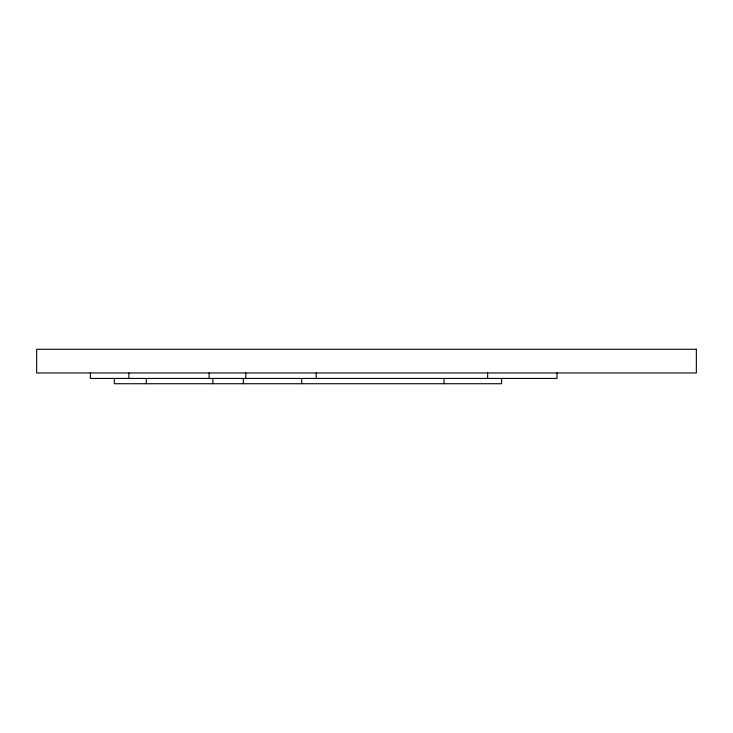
<?xml version="1.0" encoding="UTF-8"?>
<svg xmlns="http://www.w3.org/2000/svg" width="733" height="733" viewBox="0 0 733 733"><rect width="100%" height="100%" fill="white"/><g stroke="black" fill="none" stroke-linecap="round" stroke-linejoin="round"><path stroke-width="1.1" d="M556.998 372.96L556.998 378.439L90.361 378.439L90.361 372.96M501.601 378.439L501.601 383.735L114.293 383.735L114.293 378.439M487.647 372.96L487.647 378.439M444.042 378.439L444.042 383.735M316.189 372.96L316.189 378.439M301.73 378.439L301.73 383.735M245.802 372.96L245.802 378.439M243.31 378.439L243.31 383.735M212.845 378.439L212.845 383.735M209.097 372.96L209.097 378.439M146.27 378.439L146.27 383.735M128.889 372.96L128.889 378.439M696.35 349.265L36.65 349.265L36.65 372.96L696.35 372.96L696.35 349.265"/></g></svg>
